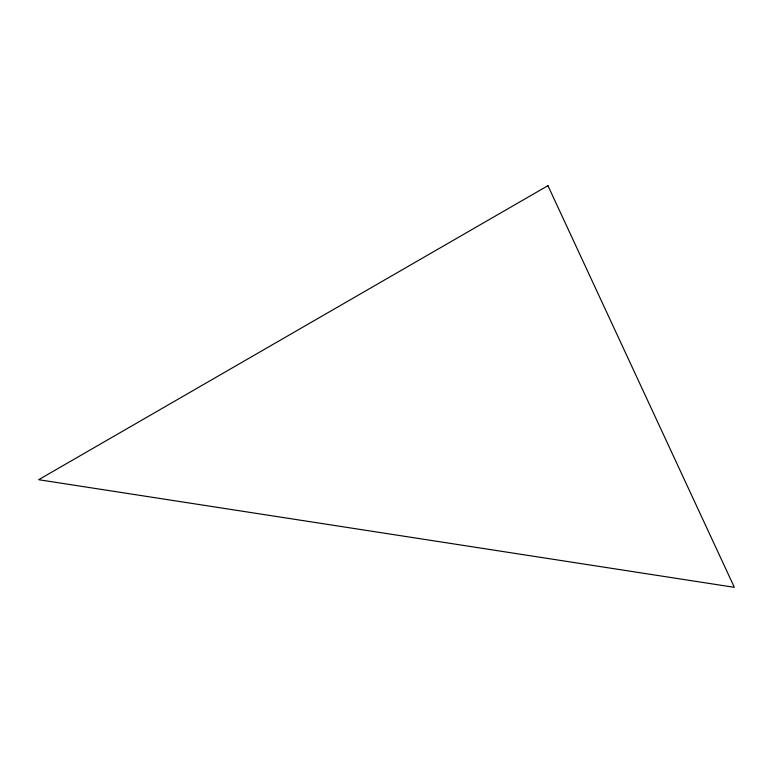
<?xml version="1.0" encoding="UTF-8"?>
<svg xmlns="http://www.w3.org/2000/svg" width="773" height="773" viewBox="0 0 773 773"><rect width="100%" height="100%" fill="white"/><g stroke="black" fill="none" stroke-linecap="round" stroke-linejoin="round"><path stroke-width="1.16" d="M547.941 185.675L38.65 479.704L734.35 587.325L547.941 185.675"/></g></svg>
